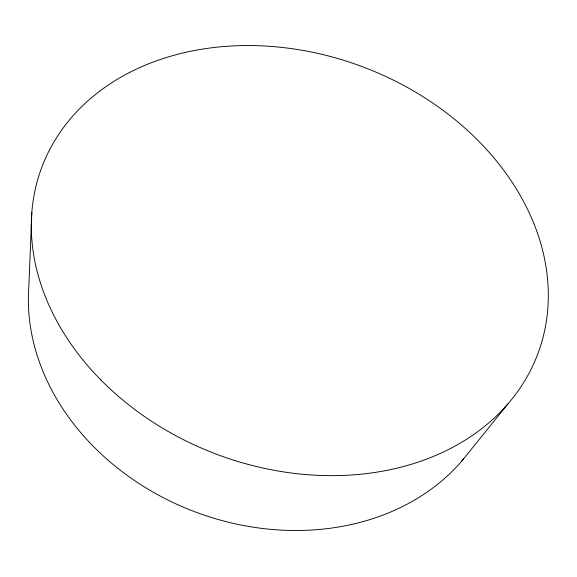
<?xml version="1.0" encoding="UTF-8"?>
<svg xmlns="http://www.w3.org/2000/svg" width="577" height="577" viewBox="0 0 577 577"><rect width="100%" height="100%" fill="white"/><g stroke="black" fill="none" stroke-linecap="round" stroke-linejoin="round"><path stroke-width="0.87" d="M31.829 212.242L28.85 286.343A241.813 198.755 20.6 0 0 190.251 510.003A241.813 198.755 20.6 0 0 463.569 458.982M461.788 461.081L507.998 403.806M100.932 380.019A264.973 207.028 20.6 0 0 537.1 355.757A264.973 207.028 20.6 0 0 231.391 46.001A264.973 207.028 20.6 0 0 100.932 380.019"/></g></svg>
